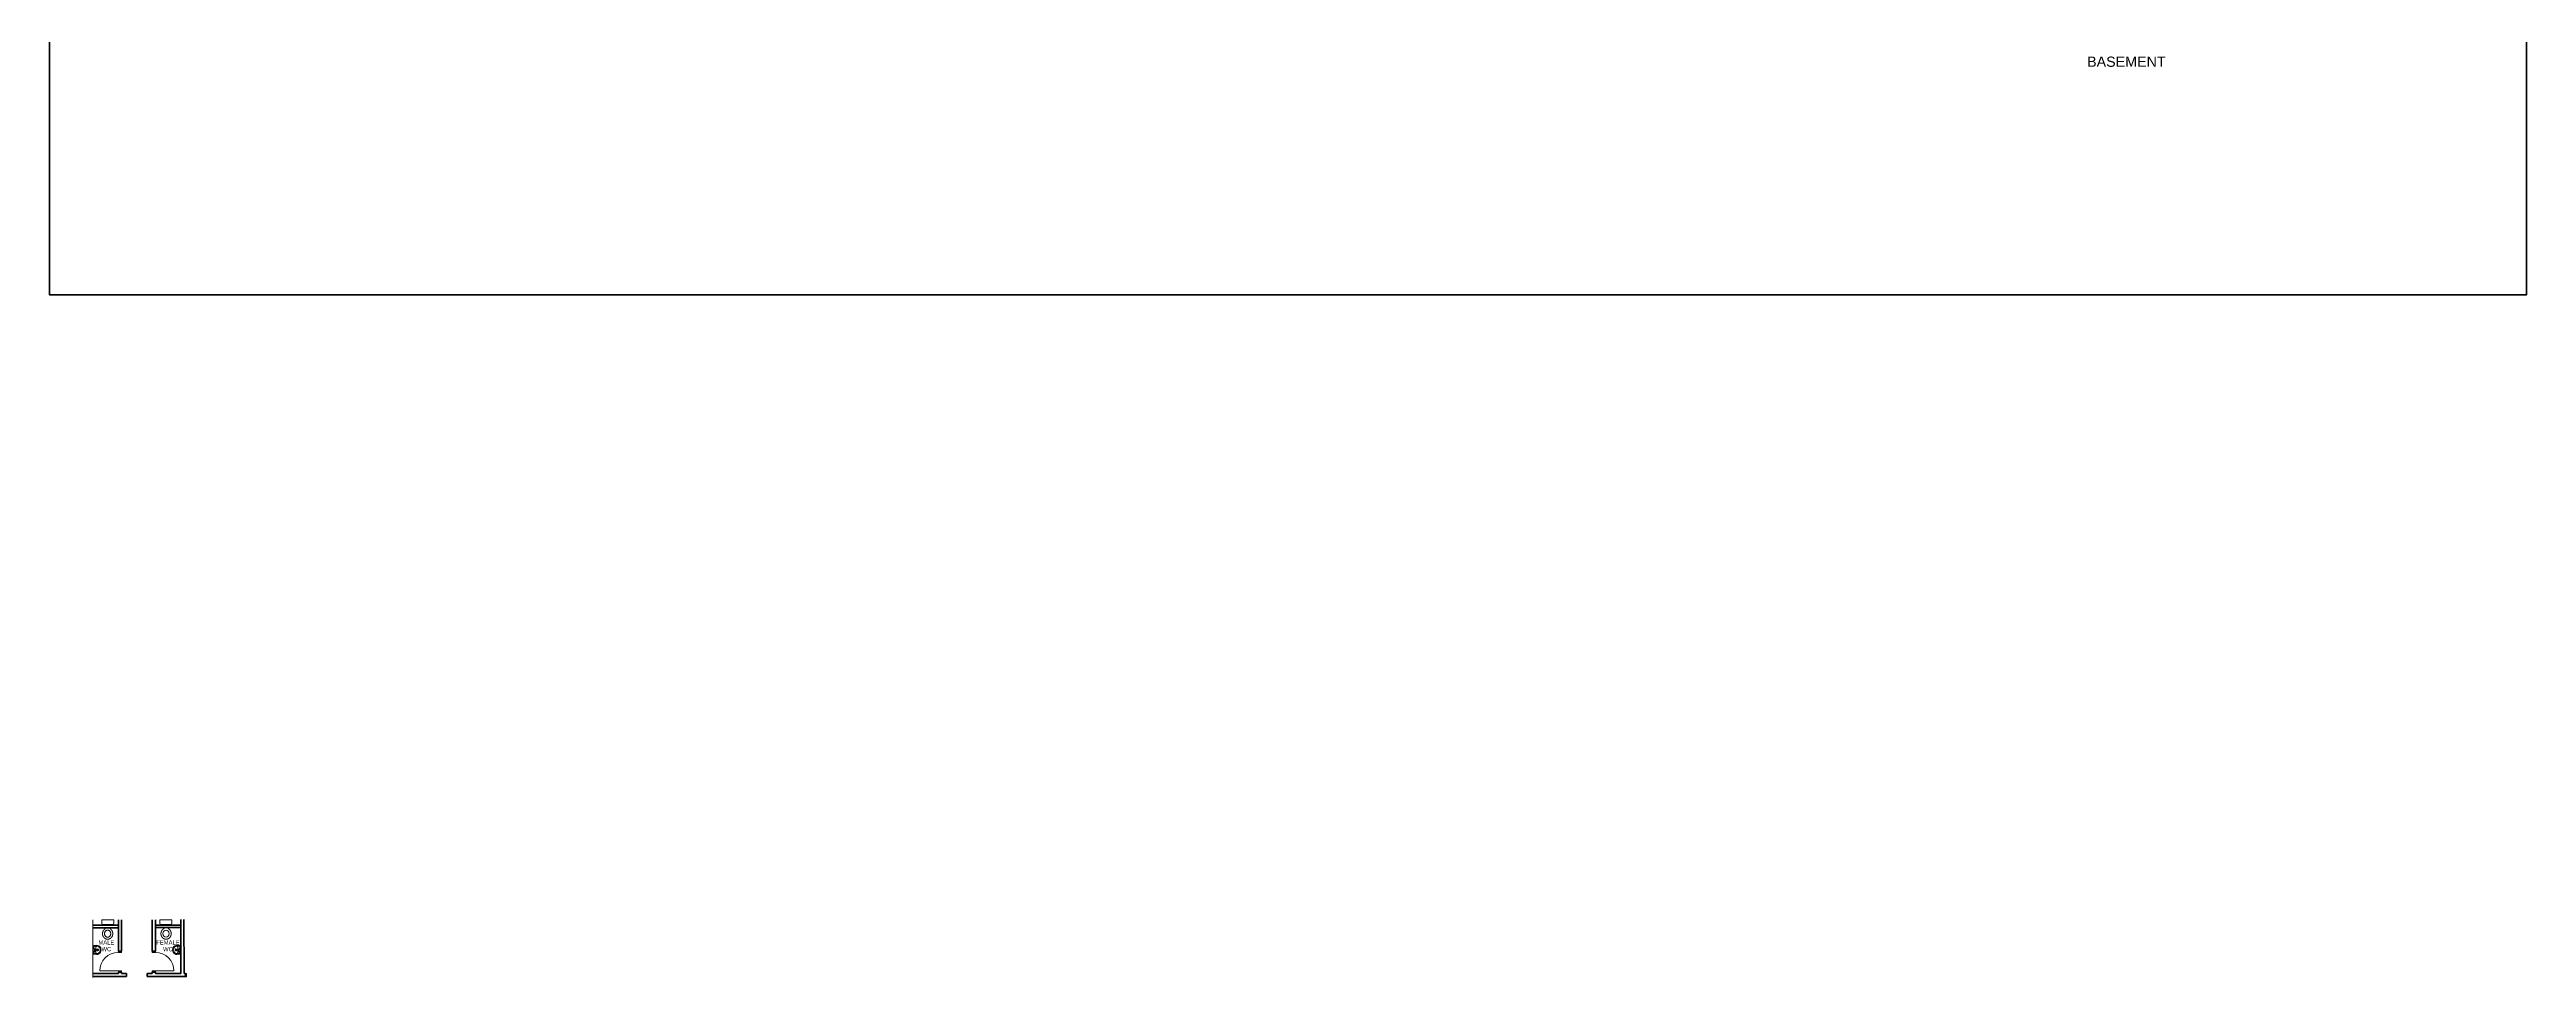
# Model space of a CAD drawing. Header units: millimetres. Extents: x -159872 to 386485, y -250577 to 158966.
# Drawn here: x 99814 to 196789, y -41865 to -5535 of the extents above; entities that cross this region are included whole.
import ezdxf

# ---------------------------------------------------------------- set-up
doc = ezdxf.new("R2010")
doc.units = ezdxf.units.MM
for name, color, linetype, lineweight in [('LDS-services-sanitary', 5, 'Continuous', 13), ('LDS-struct-extg-doors windows', 7, 'Continuous', 9), ('LDS-struct-extg-walls', 1, 'Continuous', 40), ('LDS-struct-new-doors windows', 5, 'Continuous', 9), ('LDS-struct-new-walls', 6, 'Continuous', 35), ('LDS-text-room names', 3, 'Continuous', 18), ('LDS-xref-ga', 7, 'Continuous', 9), ('TXT1', 7, 'Continuous', 25)]:
    doc.layers.add(name, color=color, linetype=linetype, lineweight=lineweight)
doc.styles.add('Arial', font='Arial.ttf')

# ---------------------------------------------------------------- blocks, each defined once
blk = doc.blocks.new('Group-297')
at = {"layer": 'LDS-services-sanitary', "transparency": 33554684}
for p, q in [((41186, -3283), (41186, -3154)), ((41186, -3154), (41658, -3154)), ((41236, -3333), (41244, -3333)), ((41244, -3333), (41582, -3333)), ((41311, -3458), (41311, -3467)), ((41520, -3467), (41311, -3467)), ((41323, -3467), (41323, -3497)), ((41508, -3467), (41508, -3497)), ((41520, -3458), (41520, -3467)), ((41608, -3333), (41582, -3333)), ((41658, -3283), (41658, -3154))]:
    blk.add_line(p, q, dxfattribs=at)
for centre, radius, start, end in [((41236, -3283), 50, 180, 270), ((41262, -3419), 99.2, 297.42478, 331.13196), ((41569, -3419), 99.2, 208.86804, 242.57522), ((41608, -3283), 50, 270, 0)]:
    blk.add_arc(centre, radius, start, end, dxfattribs=at)
blk.add_open_spline([(41510, -3499), (41514, -3501), (41521, -3506), (41531, -3513), (41543, -3522), (41554, -3533), (41564, -3544), (41573, -3556), (41582, -3569), (41590, -3582), (41596, -3595), (41604, -3613), (41610, -3635), (41615, -3658), (41617, -3681), (41617, -3704), (41615, -3727), (41610, -3750), (41604, -3772), (41595, -3793), (41584, -3814), (41572, -3831), (41561, -3845), (41549, -3857), (41535, -3869), (41521, -3880), (41505, -3889), (41490, -3896), (41476, -3902), (41462, -3906), (41447, -3909), (41433, -3911), (41422, -3911), (41411, -3911), (41401, -3911), (41388, -3910), (41374, -3907), (41359, -3903), (41345, -3898), (41332, -3892), (41319, -3885), (41306, -3877), (41295, -3868), (41284, -3858), (41273, -3848), (41264, -3837), (41255, -3825), (41247, -3813), (41240, -3800), (41232, -3783), (41224, -3762), (41219, -3741), (41215, -3718), (41214, -3696), (41215, -3674), (41218, -3651), (41223, -3630), (41229, -3608), (41238, -3588), (41249, -3570), (41259, -3554), (41271, -3540), (41284, -3526), (41298, -3514), (41314, -3503), (41322, -3499)], degree=2, dxfattribs=at)
at = {"layer": 'LDS-services-sanitary', "transparency": 33554687}
blk.add_rational_spline([(41294, -3692), (41294, -3414), (41537, -3414), (41537, -3692), (41537, -3971), (41294, -3971), (41294, -3692)], [1, 0.333333333333, 0.333333333333, 1, 0.333333333333, 0.333333333333, 1], degree=3, knots=[0, 0, 0, 0, 0.5, 0.5, 0.5, 1, 1, 1, 1], dxfattribs=at)
blk = doc.blocks.new('Group-298')
at = {"layer": 'LDS-services-sanitary', "transparency": 33554684}
for p, q in [((40998, -4144), (40845, -4158)), ((40845, -4497), (40845, -4158)), ((40998, -4510), (40845, -4497)), ((40879, -4212), (40881, -4255)), ((40879, -4442), (40881, -4398)), ((40901, -4281), (40938, -4293)), ((40901, -4372), (40909, -4370)), ((40998, -4181), (40908, -4181)), ((40998, -4472), (40908, -4472)), ((40909, -4351), (40909, -4411)), ((40919, -4351), (40919, -4411)), ((40919, -4366), (40938, -4360)), ((41010, -4342), (40930, -4345)), ((41009, -4310), (40932, -4310)), ((40958, -4309), (40951, -4227)), ((40958, -4344), (40951, -4426))]:
    blk.add_line(p, q, dxfattribs=at)
for radius in [24.8, 15]:
    blk.add_circle((40914, -4327), radius, dxfattribs=at)
for centre, radius, start, end in [((40908, -4210), 28.9, 90, 182.72401), ((40908, -4443), 28.9, 177.27599, 270), ((40910, -4253), 28.9, 182.72401, 251.55052), ((40910, -4400), 28.9, 108.44948, 177.27599), ((40914, -4411), 4.95, 180, 0), ((40927, -4327), 35, 28.58171, 71.55052), ((40927, -4327), 35, 288.44948, 329.99292), ((41000, -4232), 49.2, 118.96992, 174.25895), ((41000, -4421), 49.2, 185.74105, 241.03008), ((41064, -4389), 218, 107.59128, 113.66376), ((41064, -4265), 218, 246.33624, 252.40872), ((41024, -4326), 35.4, 208.24084, 153.29255), ((40998, -4281), 137, 56.86012, 90), ((40998, -4280), 98.8, 56.86012, 90), ((40998, -4373), 98.8, 270, 303.13988), ((40998, -4373), 137, 270, 303.13988), ((41024, -4326), 22.1, 225.95454, 134.04546), ((41009, -4326), 15.9, 272.68527, 90.0938), ((40966, -4329), 157, 0.77567, 56.86012), ((40966, -4324), 157, 303.13988, 359.22433), ((40966, -4330), 195, 0.77567, 56.86012), ((40966, -4324), 195, 303.13988, 359.22433)]:
    blk.add_arc(centre, radius, start, end, dxfattribs=at)

msp = doc.modelspace()

# ---------------------------------------------------------------- linework, layer by layer
at = {"layer": 'LDS-services-sanitary', "transparency": 33554684}
for p, q in [((104134.20323, -39740.86506), (104134.20323, -39611.92815)), ((104606.68073, -39611.92815), (104134.20323, -39611.92815)), ((104606.68073, -39740.86506), (104606.68073, -39611.92815)), ((104184.20323, -39790.86506), (104210.24903, -39790.86506)), ((104548.23463, -39790.86506), (104210.24903, -39790.86506)), ((104272.0449, -39915.86506), (104272.0449, -39924.70051)), ((104272.0449, -39924.70051), (104481.3942, -39924.70051)), ((104284.51752, -39924.70051), (104284.51752, -39954.89839)), ((104468.92158, -39924.70051), (104468.92158, -39954.89839)), ((104481.3942, -39915.86506), (104481.3942, -39924.70051)), ((104556.68073, -39790.86506), (104548.23463, -39790.86506)), ((104794.49529, -40601.97194), (104947.06703, -40615.0158)), ((104794.49529, -40638.74735), (104884.61404, -40638.74735)), ((104834.84707, -40766.62687), (104841.17791, -40684.9667)), ((104913.50026, -40669.04062), (104911.44116, -40712.31824)), ((104947.06703, -40954.26884), (104947.06703, -40615.0158)), ((104782.30694, -40799.17017), (104862.35974, -40802.92474)), ((104783.07995, -40767.30216), (104860.20819, -40767.42843)), ((104794.49529, -40929.51389), (104884.61404, -40929.51389)), ((104794.49529, -40967.3127), (104947.06703, -40954.26884)), ((104834.84707, -40801.63437), (104841.17791, -40883.29453)), ((104891.70685, -40738.37642), (104854.07941, -40750.92951)), ((104873.58735, -40823.83987), (104854.07941, -40817.33173)), ((104873.58735, -40808.43081), (104873.58735, -40868.75677)), ((104883.49339, -40808.43081), (104883.49339, -40868.75677)), ((104891.70685, -40829.88481), (104883.49339, -40827.14468)), ((104913.50026, -40899.22061), (104911.44116, -40855.943))]:
    msp.add_line(p, q, dxfattribs=at)
for radius in [24.79984, 15.04434]:
    msp.add_circle((104878.54037, -40784.13062), radius, dxfattribs=at)
for centre, radius, start, end in [((104184.20323, -39740.86506), 50, 180, 270), ((104556.68073, -39740.86506), 50, 270, 0), ((104223.2987, -39876.78648), 99.2432, 297.4247783497, 331.1319561133), ((104530.14041, -39876.78648), 99.2432, 208.8680438867, 242.5752216503), ((104826.30063, -40787.27904), 194.77051, 123.1398762648, 179.2243331677), ((104826.30063, -40786.25563), 156.9717, 123.1398762648, 179.2243331677), ((104794.49529, -40738.5639), 136.59196, 90, 123.1398762648), ((104794.49529, -40737.5405), 98.79315, 90, 123.1398762648), ((104728.72563, -40846.18918), 217.61839, 66.3362426271, 72.4087238741), ((104792.25598, -40689.88516), 49.16855, 5.741052763, 61.0300831018), ((104884.61404, -40667.66625), 28.9189, 357.275989151, 90), ((104882.55494, -40710.94386), 28.9189, 288.4494805963, 357.275989151), ((104826.30063, -40782.0056), 194.77051, 180.7756668356, 236.8601237352), ((104826.30063, -40782.0056), 156.9717, 180.7756668356, 236.8601237352), ((104794.49529, -40830.72074), 136.59196, 236.8601237352, 270), ((104768.8053, -40783.24491), 35.40963, 26.7074485032, 331.7591591115), ((104794.49529, -40830.72074), 98.79315, 236.8601237352, 270), ((104768.8053, -40783.24491), 22.12401, 45.9545372688, 314.0454627312), ((104783.05385, -40783.24491), 15.94277, 89.9062009702, 267.3147322714), ((104728.72563, -40722.07206), 217.61839, 287.5912761259, 293.6637573729), ((104792.25598, -40878.37607), 49.16855, 298.9699168982, 354.258947237), ((104865.1558, -40784.13062), 35, 108.4494805963, 151.4182920778), ((104865.1558, -40784.13062), 35, 210.0070829476, 251.5505194037), ((104878.54037, -40868.75677), 4.95302, 180, 0), ((104884.61404, -40900.59499), 28.9189, 270, 2.7240108523), ((104882.55494, -40857.31737), 28.9189, 2.7240108523, 71.5505194037)]:
    msp.add_arc(centre, radius, start, end, dxfattribs=at)
msp.add_ellipse((104376.71955, -40150.00439), major_axis=(0, 139.47382), ratio=0.8733031576, dxfattribs=at)
msp.add_open_spline([(104282.82001, -39956.1995), (104278.85699, -39958.46602), (104271.15511, -39963.35836), (104261.19441, -39970.34568), (104249.43928, -39979.99859), (104238.45534, -39990.46572), (104228.26884, -40001.69863), (104218.92333, -40013.60169), (104210.4364, -40026.12786), (104202.8369, -40039.18522), (104196.1363, -40052.7289), (104188.81033, -40070.39107), (104182.12107, -40092.58327), (104177.64786, -40115.28534), (104175.40171, -40138.35063), (104175.39352, -40161.4888), (104177.6233, -40184.55567), (104182.08025, -40207.26093), (104188.7534, -40229.45794), (104197.60642, -40250.84639), (104208.61336, -40271.27204), (104220.18668, -40288.2034), (104231.45005, -40302.07795), (104243.8538, -40314.9523), (104257.35957, -40326.74736), (104271.87033, -40337.3049), (104287.32669, -40346.54638), (104302.24989, -40353.68482), (104316.34388, -40359.1176), (104330.83201, -40363.41289), (104345.65275, -40366.54106), (104359.01877, -40368.24669), (104370.81362, -40368.99723), (104381.7674, -40368.99723), (104391.85248, -40368.44894), (104404.24779, -40367.0985), (104418.8364, -40364.32149), (104433.12929, -40360.41333), (104447.06722, -40355.40021), (104460.54219, -40349.34541), (104473.50565, -40342.2855), (104485.87227, -40334.29961), (104497.60519, -40325.42986), (104508.64138, -40315.76237), (104518.95448, -40305.34089), (104528.50028, -40294.25223), (104537.2607, -40282.53935), (104545.20579, -40270.28641), (104552.3235, -40257.53459), (104560.27303, -40240.83778), (104567.88061, -40219.74511), (104573.4264, -40198.059), (104576.89713, -40175.91366), (104578.27671, -40153.57366), (104577.5621, -40131.16974), (104574.75652, -40108.9637), (104569.86621, -40087.087), (104562.91472, -40065.80708), (104553.91963, -40045.26036), (104543.83579, -40027.33348), (104533.28676, -40011.81361), (104521.42509, -39997.27106), (104508.28605, -39983.79599), (104494.03272, -39971.63247), (104478.74451, -39960.84593), (104470.61702, -39956.19794)], degree=2, dxfattribs=at)
at = {"layer": 'LDS-struct-extg-doors windows'}
for p, q in [((101509.26747, -39613.89709), (101509.26747, -41864.75699)), ((102507.94198, -40831.88753), (102632.94198, -40831.88753)), ((103957.94198, -41657.88753), (103832.94198, -41657.88753))]:
    msp.add_line(p, q, dxfattribs=at)
at = {"layer": 'LDS-struct-extg-walls', "color": 3}
msp.add_line((105131.61556, -41712.40569), (105131.61556, -41837.40569), dxfattribs=at)
at = {"layer": 'LDS-struct-new-doors windows'}
for p, q in [((102507.94198, -41607.88753), (101781.94198, -41607.88753)), ((102507.94198, -40831.88753), (102507.94198, -40881.88753)), ((102507.94198, -40881.88753), (102632.94198, -40881.88753)), ((102507.94198, -41607.88753), (102632.94198, -41607.88753)), ((102507.94198, -41657.88753), (102507.94198, -41607.88753)), ((102632.94198, -40831.88753), (102632.94198, -40881.88753)), ((102632.94198, -41657.88753), (102632.94198, -41607.88753)), ((103957.94198, -40831.88753), (103832.94198, -40831.88753)), ((103832.94198, -40831.88753), (103832.94198, -40881.88753)), ((103957.94198, -40881.88753), (103832.94198, -40881.88753)), ((103957.94198, -41607.88753), (103832.94198, -41607.88753)), ((103832.94198, -41657.88753), (103832.94198, -41607.88753)), ((103957.94198, -40831.88753), (103957.94198, -40881.88753)), ((103957.94198, -41657.88753), (103957.94198, -41607.88753)), ((103957.94198, -41607.88753), (104683.94198, -41607.88753))]:
    msp.add_line(p, q, dxfattribs=at)
at = {"layer": 'LDS-struct-new-doors windows', "flags": 128}
msp.add_lwpolyline([(105131.61556, -41837.40569), (105131.64046, -41707.4057), (105181.64046, -41707.40569), (105181.64048, -41837.40569)], close=True, dxfattribs=at)
at = {"layer": 'LDS-struct-new-doors windows'}
for centre, start, end in [((102507.94198, -41607.88753), 90, 180), ((103957.94198, -41607.88753), 0, 90)]:
    msp.add_arc(centre, 726, start, end, dxfattribs=at)
at = {"layer": 'LDS-struct-new-walls'}
for p, q in [((102507.94198, -39609.6635), (102507.94198, -40831.88753)), ((102632.94198, -39609.18166), (102632.94198, -40831.88753)), ((103832.94198, -39609.18166), (103832.94198, -40831.88753)), ((103957.94198, -39609.6635), (103957.94198, -40831.88753)), ((104956.61649, -41707.88753), (104948.49217, -39600.25588)), ((105081.61556, -41707.4057), (105073.49124, -39599.77405)), ((101507.94198, -39815.86506), (102507.94198, -39815.86506)), ((101507.94198, -39915.86506), (102507.94198, -39915.86506)), ((103956.23102, -39811.63147), (104956.23102, -39811.63147)), ((103956.23102, -39911.63147), (104956.23102, -39911.63147)), ((102507.94198, -40831.88753), (102632.94198, -40831.88753)), ((102507.94198, -41657.88753), (102507.94198, -41707.88753)), ((102507.94198, -41657.88753), (102632.94198, -41657.88753)), ((102507.94198, -41657.88753), (102632.94198, -41657.88753)), ((102632.94198, -41657.88753), (102632.94198, -41707.88753)), ((103957.94198, -40831.88753), (103832.94198, -40831.88753)), ((103832.94198, -41657.88753), (103832.94198, -41707.88753)), ((103957.94198, -41657.88753), (103832.94198, -41657.88753)), ((103957.94198, -41657.88753), (103957.94198, -41707.88753)), ((101509.26747, -41707.88753), (102507.94198, -41707.88753)), ((101509.26747, -41832.88753), (102832.94198, -41832.88753)), ((102632.94198, -41707.88753), (102832.94198, -41707.88753)), ((102832.94198, -41707.88753), (102832.94198, -41832.88753)), ((103632.94198, -41707.88753), (103832.94198, -41707.88753)), ((103632.94198, -41707.88753), (103632.94198, -41832.88753)), ((103632.94198, -41832.88753), (105131.61556, -41832.88753)), ((103957.94198, -41707.88753), (104956.61649, -41707.88753)), ((105081.61556, -41707.4057), (105131.61556, -41707.4057)), ((105131.61556, -41707.4057), (105131.61556, -41832.88753))]:
    msp.add_line(p, q, dxfattribs=at)
at = {"layer": 'LDS-xref-ga', "color": 1, "lineweight": 50, "flags": 128}
msp.add_lwpolyline([(99814.15039, 67825.19475), (99814.15039, -15143.44563), (196789.21445, -15143.44563), (196789.21445, 67825.19475)], close=True, dxfattribs=at)

# ---------------------------------------------------------------- block references
at = {"layer": 'LDS-services-sanitary', "color": 7}
for name in ['Group-297', 'Group-298']:
    msp.add_blockref(name, (60673.51323, -36457.51522), dxfattribs=at)

# ---------------------------------------------------------------- texts
at = {"layer": 'LDS-text-room names', "char_height": 163.917643, "attachment_point": 2, "line_spacing_factor": 0.967178, "style": 'Arial'}
for s, insert in [('MALE\\PWC', (102039.90112, -40410.5993)), ('FEMALE\\PWC', (104450.6641, -40410.5993))]:
    msp.add_mtext(s, dxfattribs=dict(at, insert=insert))
at = {"layer": 'TXT1', "color": 9, "insert": (179587.05712, -5810.64509, 205303.406), "char_height": 400, "width": 4532.7421555, "attachment_point": 1, "line_spacing_factor": 1.004016, "style": 'Arial'}
msp.add_mtext('BASEMENT', dxfattribs=at)

doc.saveas('drawing.dxf')
